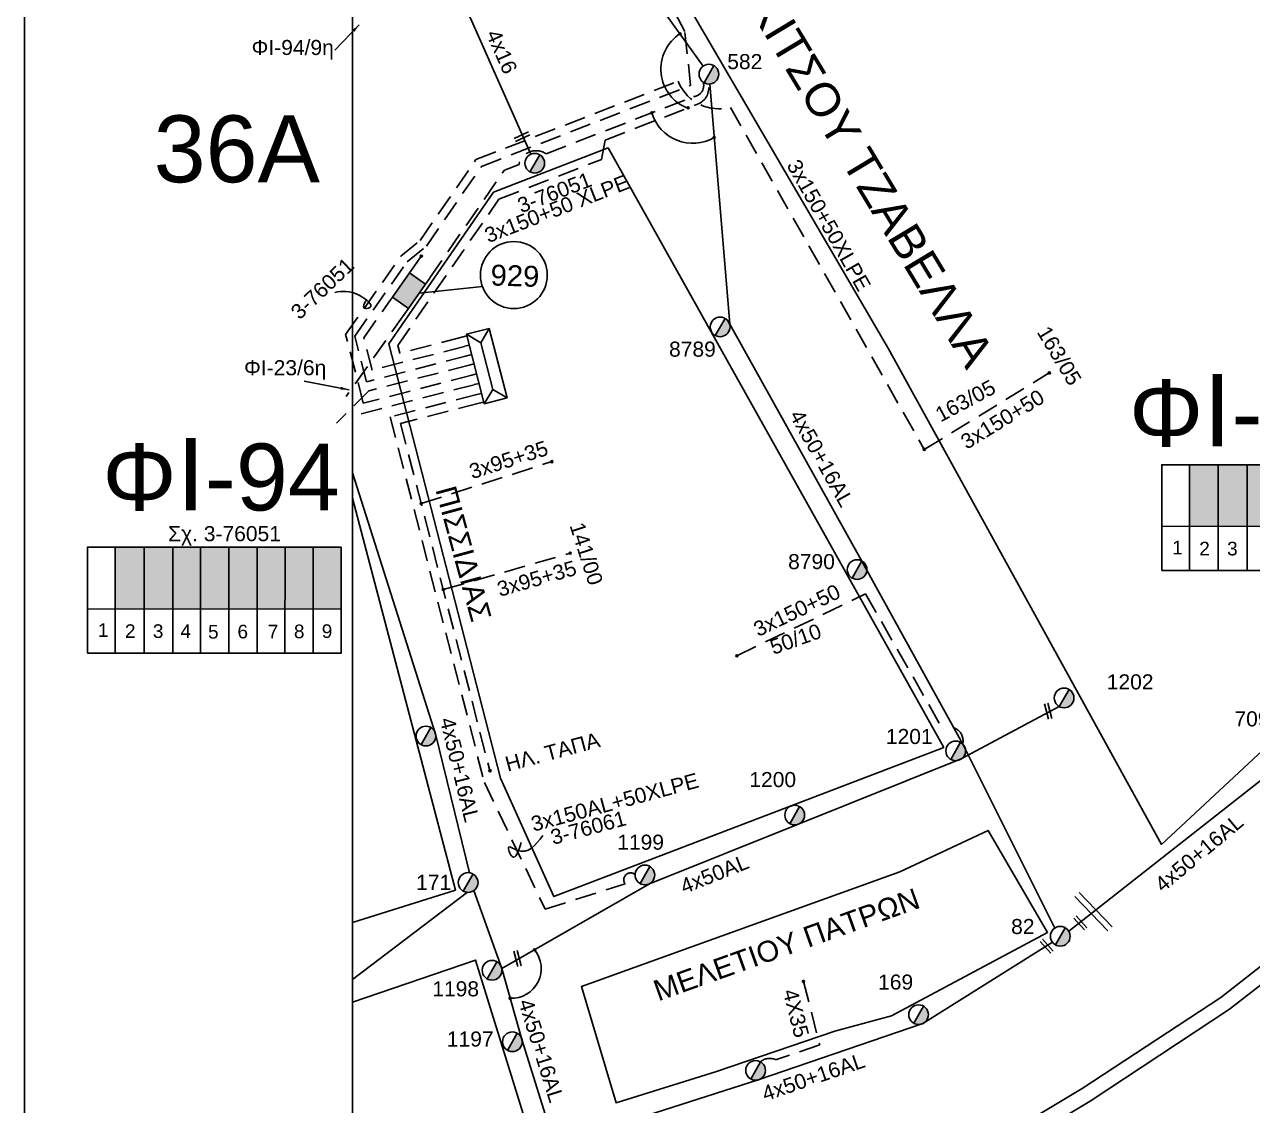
# Model space of a CAD drawing. Header units: millimetres. Extents: x 7477 to 9676, y 1828 to 2857.
# Drawn here: x 7476.7 to 7623.6, y 2513 to 2642.2 of the extents above; entities that cross this region are included whole.
import ezdxf
from ezdxf.enums import TextEntityAlignment as Align

# ---------------------------------------------------------------- set-up
doc = ezdxf.new("R2010")
doc.units = ezdxf.units.MM
doc.linetypes.add('DASHED', pattern=[19.05, 12.7, -6.35])
for name, color, linetype, lineweight in [('3x150+50', 7, 'Continuous', 30), ('3x150+50 XLPE', 7, 'SYN_LINE', 30), ('3x150+70AL', 7, 'DASHED', 30), ('3X48+38', 7, 'Continuous', 30), ('3x95+35', 7, 'Continuous', 30), ('4x16', 7, 'Continuous', 30), ('4X35', 7, 'DASHED', 30), ('4x50+16AL', 7, 'Continuous', 30), ('4x50AL', 7, 'Continuous', 30), ('text διευθύνσεων', 250, 'Continuous', 30), ('Υπόβαθρο ΔΕΗ', 7, 'Continuous', 30)]:
    doc.layers.add(name, color=color, linetype=linetype, lineweight=lineweight)
for name, color, linetype in [('Link Box 4 Διευθύνσεων', 7, 'Continuous'), ('Pillar OTE', 7, 'Continuous'), ('TEXT ΚΑΛΩΔΙΩΝ', 7, 'Continuous'), ('Άγνωστα', 7, 'Continuous'), ('Επιγραφές - Σχήματα', 7, 'Continuous'), ('Καλώδια ΧΤ   3x150AL+50CU', 7, 'DASHED'), ('Μηχανική τομή', 7, 'Continuous'), ('Στύλος ΦΜ', 7, 'Continuous'), ('Στύλος ΦΜ @ 1', 7, 'Continuous'), ('Συνδέσεις', 7, 'Continuous'), ('Τομή', 7, 'Continuous'), ('Υποσταθμός πόλεως', 7, 'Continuous')]:
    doc.layers.add(name, color=color, linetype=linetype)
doc.styles.add('arial', font='ARIAL.TTF')
doc.styles.get("Standard").update_dxf_attribs({"font": 'ARIAL.TTF'})
doc.linetypes.add('SYN_LINE', pattern='A,0.5,-0.0001,["/\\/\\/\\/",Standard,S=0.1,R=0,X=0,Y=-0.05],-0.25', length=0.7501)
doc.dimstyles.new('ISO-25', dxfattribs={"dimtxt": 2.5, "dimasz": 2.5, "dimexe": 1.25, "dimexo": 0.625, "dimtad": 1, "dimtxsty": 'Standard', "dimcen": 2.5, "dimadec": 0, "dimazin": 0, "dimtfac": 1, "dimtmove": 0, "dimatfit": 3, "dimfxl": 1, "dimarcsym": 0})

# ---------------------------------------------------------------- blocks, each defined once
blk = doc.blocks.new('ΥΠΑΡΧΩΝ ΤΣΙΜΕΝΤΕΝΙΟΣ ΣΤΥΛΟΣ')
at = {"layer": 'Στύλος ΦΜ'}
blk.add_hatch(color=7, dxfattribs=at).paths.add_polyline_path([(-1.29, -2.28, 0.574793), (2.62, 0, 0.268822), (1.3, 2.27)])
at = {"layer": 'Στύλος ΦΜ', "color": 7}
blk.add_line((-1.29, -2.28), (1.3, 2.27), dxfattribs=at)
blk.add_circle((0, 0), 2.62, dxfattribs=at)
at = {"layer": 'Στύλος ΦΜ', "flags": 4}
for tag, p in [('ΑΡΙΘΜΟΣ', (-4.68, 8.05)), ('ΤΥΠΟΣ', (-4.91, 3.03))]:
    blk.add_attdef(tag, p, '', height=4, dxfattribs=at)
blk = doc.blocks.new('LINK BOX 4 ΑΝΑΧΩΡΗΣΕΩΝ')
at = {"layer": 'Link Box 4 Διευθύνσεων', "ltscale": 40}
blk.add_hatch(color=256, dxfattribs=at).paths.add_polyline_path([(-3.54, 0), (-3.54, -4.67), (3.54, -4.67), (3.54, 0)])
for p, q in [((-3.54, 0), (-5.33, 0)), ((5.33, 0), (3.54, 0)), ((-3.54, -4.67), (-5.33, -4.67)), ((5.33, -4.67), (3.54, -4.67))]:
    blk.add_line(p, q, dxfattribs=at)
blk.add_lwpolyline([(-3.54, -4.67), (-3.54, 0), (3.54, 0), (3.54, -4.67)], close=True, dxfattribs=at)
blk = doc.blocks.new('ΥΠΟΣΤΑΘΜΟΣ ΠΟΛΕΩΣ 8 ΑΝΑΧΩΡΗΣΕΩΝ')
at = {"layer": 'Υποσταθμός πόλεως', "linetype": 'Continuous', "ltscale": 40}
for p, q in [((-8.18, -2.82), (-8.18, -4)), ((-5.9, -2.82), (-5.9, -4)), ((-3.55, -2.82), (-3.55, -4)), ((-1.28, -2.82), (-1.28, -4)), ((1.23, -2.82), (1.23, -4)), ((3.56, -2.82), (3.56, -4)), ((6.03, -2.82), (6.03, -4)), ((8.16, -2.82), (8.16, -4))]:
    blk.add_line(p, q, dxfattribs=at)
blk.add_lwpolyline([(-8.57, 2.82), (8.57, 2.82), (8.57, -2.82), (-8.57, -2.82)], close=True, dxfattribs=at)
for points in [[(-5.75, 0), (-8.57, 2.82)], [(5.75, 0), (8.57, 2.82)], [(-8.57, -2.82), (-5.75, 0)], [(-5.75, 0), (5.75, 0)], [(8.57, -2.82), (5.75, 0)]]:
    blk.add_lwpolyline(points, dxfattribs=at)
at = {"layer": 'Υποσταθμός πόλεως', "linetype": 'SYN_LINE', "ltscale": 40, "flags": 1}
for tag, p in [('ΜΕΤΑΣΧΗΜΑΤΙΣΜΟΣ', (9.59, 1.44)), ('ΙΣΧΥΣ', (9.57, -1.35)), ('ΑΡΙΘΜΟΣ', (9.69, -4.07))]:
    blk.add_attdef(tag, p, '', height=1.8, dxfattribs=at)
blk = doc.blocks.new('_ΣΥΝΔΕΣΗ')
at = {"layer": 'Συνδέσεις', "linetype": 'SYN_LINE', "ltscale": 40}
blk.add_hatch(color=256, dxfattribs=at).paths.add_polyline_path([(0.5, -0.01, 1), (-0.5, -0.01, 1)])
at = {"layer": 'Συνδέσεις'}
blk.add_circle((0, -0.01), 0.5, dxfattribs=at)
blk = doc.blocks.new('ΤΟΜΗ')
at = {"layer": 'Τομή', "ltscale": 40}
for p, q in [((-5.68, 0), (17.06, 0)), ((-5.68, -2.77), (17.06, -2.77))]:
    blk.add_line(p, q, dxfattribs=at)
blk = doc.blocks.new('ΜΗΧΑΝΙΚΗ ΤΟΜΗ')
at = {"layer": 'Μηχανική τομή', "ltscale": 40}
for p, q in [((-1.89, 0.78), (5.69, 0.78)), ((-1.89, -0.77), (5.69, -0.77))]:
    blk.add_line(p, q, dxfattribs=at)

msp = doc.modelspace()

# ---------------------------------------------------------------- hatches: boundary and pattern name
at = {"layer": 'Καλώδια ΧΤ   3x150AL+50CU', "linetype": 'DASHED', "lineweight": -3, "ltscale": 0.2}
h = msp.add_hatch(color=151, dxfattribs=at)
h.dxf.hatch_style = 1
h.paths.add_polyline_path([(7619.52, 2589.6), (7616.08, 2589.6), (7616.08, 2582.24), (7619.52, 2582.24)])
h = msp.add_hatch(color=2, dxfattribs=at)
h.dxf.hatch_style = 1
h.paths.add_polyline_path([(7619.52, 2582.24), (7622.96, 2582.23), (7622.96, 2589.6), (7619.52, 2589.6)])
h = msp.add_hatch(color=1, dxfattribs=at)
h.dxf.hatch_style = 1
h.paths.add_polyline_path([(7626.26, 2589.6), (7622.96, 2589.6), (7622.96, 2582.23), (7626.26, 2582.23)])
h = msp.add_hatch(color=27, dxfattribs=at)
h.dxf.hatch_style = 1
h.paths.add_polyline_path([(7491.04, 2579.73), (7487.6, 2579.73), (7487.6, 2572.37), (7491.04, 2572.37)])
h = msp.add_hatch(color=151, dxfattribs=at)
h.dxf.hatch_style = 1
h.paths.add_polyline_path([(7491.04, 2572.37), (7494.48, 2572.36), (7494.48, 2579.73), (7491.04, 2579.73)])
h = msp.add_hatch(color=6, dxfattribs=at)
h.dxf.hatch_style = 1
h.paths.add_polyline_path([(7497.78, 2579.73), (7494.48, 2579.73), (7494.48, 2572.36), (7497.78, 2572.36)])
h = msp.add_hatch(color=2, dxfattribs=at)
h.dxf.hatch_style = 1
h.paths.add_polyline_path([(7501.07, 2579.73), (7497.78, 2579.73), (7497.78, 2572.36), (7501.07, 2572.36)])
h = msp.add_hatch(color=85, dxfattribs=at)
h.dxf.hatch_style = 1
h.paths.add_polyline_path([(7504.46, 2579.72), (7501.16, 2579.72), (7501.16, 2572.36), (7504.46, 2572.35)])
h = msp.add_hatch(color=30, dxfattribs=at)
h.dxf.hatch_style = 1
h.paths.add_polyline_path([(7507.86, 2579.72), (7504.56, 2579.72), (7504.56, 2572.35), (7507.86, 2572.35)])
h = msp.add_hatch(color=62, dxfattribs=at)
h.dxf.hatch_style = 1
h.paths.add_polyline_path([(7511.19, 2579.72), (7507.9, 2579.72), (7507.9, 2572.35), (7511.19, 2572.35)])
h = msp.add_hatch(color=173, dxfattribs=at)
h.dxf.hatch_style = 1
h.paths.add_polyline_path([(7514.51, 2579.71), (7511.22, 2579.72), (7511.22, 2572.35), (7514.51, 2572.34)])

# ---------------------------------------------------------------- linework, layer by layer
at = {"layer": '3x150+50', "color": 62, "linetype": 'DASHED', "lineweight": -3, "ltscale": 0.2}
msp.add_lwpolyline([(7584.36, 2591.43), (7599.31, 2600.57)], dxfattribs=at)
at = {"layer": '3x150+50', "color": 85, "linetype": 'DASHED', "lineweight": -3, "ltscale": 0.2}
msp.add_lwpolyline([(7561.93, 2566.76), (7577.34, 2574.15), (7586.53, 2558.05, -0.642399), (7588.96, 2556.21, 1.509449)], format="xyb", dxfattribs=at)
at = {"layer": '3x150+50 XLPE', "color": 27, "linetype": 'DASHED', "lineweight": -3, "ltscale": 0.2}
msp.add_lwpolyline([(7529.64, 2602.61), (7517.63, 2599.52), (7516.23, 2604.97), (7522.49, 2613.85), (7524.8, 2615.75), (7531.38, 2625.26), (7556.41, 2634.96), (7555.71, 2641.42), (7549.39, 2653.42), (7572.78, 2666.18, 0.381517), (7576.78, 2665.14), (7578.01, 2663.32), (7594.64, 2680.08, 0.835214), (7596.45, 2681.28, 2.057459)], format="xyb", dxfattribs=at)
at = {"layer": '3x150+50 XLPE', "color": 62, "linetype": 'DASHED', "lineweight": -3, "ltscale": 0.2}
msp.add_lwpolyline([(7530.24, 2600.3), (7517.26, 2596.96), (7515.15, 2605.17), (7521.75, 2614.53), (7524.06, 2616.43), (7530.73, 2626.08), (7554.91, 2635.45), (7554.99, 2635.25, 0.367009), (7561.16, 2632.33), (7584.36, 2591.43)], format="xyb", dxfattribs=at)
at = {"layer": '3x150+50 XLPE', "color": 151, "linetype": 'DASHED', "lineweight": -3, "ltscale": 0.2}
msp.add_lwpolyline([(7529.06, 2604.86), (7521.62, 2602.94), (7521.38, 2603.86), (7533.49, 2621.36), (7545.76, 2626.11), (7546.18, 2628.42), (7557.24, 2632.71, 0.371641), (7558.53, 2635.12)], format="xyb", dxfattribs=at)
at = {"layer": '3x150+70AL', "color": 85, "linetype": 'DASHED', "lineweight": -3, "ltscale": 0.2}
msp.add_lwpolyline([(7525.21, 2611.93), (7534.14, 2624.83), (7535.89, 2625.51, -0.536054), (7539.13, 2626.77), (7556.74, 2633.61, 0.474686), (7557.92, 2635.33)], format="xyb", dxfattribs=at)
for points in [[(7523.3, 2613.27), (7524.19, 2614.54)], [(7529.35, 2603.75), (7518.31, 2600.91), (7517.31, 2604.77), (7520.23, 2608.92)]]:
    msp.add_lwpolyline(points, dxfattribs=at)
at = {"layer": '3x150+70AL', "color": 1, "linetype": 'DASHED', "lineweight": -3, "ltscale": 0.2}
msp.add_lwpolyline([(7522.14, 2607.57), (7515.21, 2597.76)], dxfattribs=at)
at = {"layer": '3x150+70AL', "color": 6, "linetype": 'DASHED', "lineweight": -3, "ltscale": 0.2}
msp.add_lwpolyline([(7529.92, 2601.52), (7517.93, 2598.43), (7514.06, 2594.59)], dxfattribs=at)
at = {"layer": '3x150+70AL', "color": 173, "linetype": 'DASHED', "lineweight": -3, "ltscale": 0.2}
msp.add_lwpolyline([(7530.53, 2599.17), (7516.58, 2595.58)], dxfattribs=at)
at = {"layer": '3x150+70AL', "color": 30, "linetype": 'DASHED', "lineweight": -3, "ltscale": 0.2}
msp.add_lwpolyline([(7530.84, 2597.98), (7520.48, 2595.31), (7531.74, 2551.61), (7539.02, 2536.47), (7548.59, 2539.48, -0.914098), (7549.76, 2540.6, 78.411163)], format="xyb", dxfattribs=at)
at = {"layer": '3x150+70AL', "color": 2, "linetype": 'DASHED', "lineweight": -3, "ltscale": 0.2}
msp.add_lwpolyline([(7531.1, 2596.95), (7521.72, 2594.53), (7532.4, 2553.03)], dxfattribs=at)
at = {"layer": '3X48+38', "color": 151, "linetype": 'Continuous', "lineweight": -3, "ltscale": 0.2}
msp.add_lwpolyline([(7544.24, 2656.26), (7557.9, 2637.26)], dxfattribs=at)
at = {"layer": '3x95+35', "color": 2, "linetype": 'DASHED', "lineweight": -3, "ltscale": 0.2}
for points in [[(7524.18, 2584.97), (7539.82, 2589.97)], [(7526.83, 2574.68), (7542, 2579.02)]]:
    msp.add_lwpolyline(points, dxfattribs=at)
at = {"layer": '4x16', "color": 62, "linetype": 'Continuous', "lineweight": -3, "ltscale": 0.2}
msp.add_lwpolyline([(7527.85, 2648.05), (7537.3, 2626.72)], dxfattribs=at)
at = {"layer": '4X35', "color": 85, "linetype": 'DASHED', "lineweight": -3, "ltscale": 0.2}
msp.add_lwpolyline([(7569.9, 2527.83), (7571.85, 2520.23), (7566.58, 2518.46, 0.307982), (7564.77, 2518.2, 5.904928)], format="xyb", dxfattribs=at)
at = {"layer": '4x50+16AL', "color": 85, "linetype": 'Continuous', "lineweight": -3, "ltscale": 0.2}
for points in [[(7599.97, 2534.2), (7588.96, 2556.21), (7576.9, 2578.09), (7561.08, 2606.39), (7558.69, 2635.13)], [(7515.98, 2500.15), (7521.53, 2501.84), (7538.96, 2507.89), (7564.47, 2516.04), (7584.19, 2522.79), (7599.68, 2532.51), (7599.68, 2532.51)]]:
    msp.add_lwpolyline(points, dxfattribs=at)
at = {"layer": '4x50+16AL', "color": 6, "linetype": 'Continuous', "lineweight": -3, "ltscale": 0.2}
msp.add_lwpolyline([(7601.64, 2533.82), (7627.68, 2554.28), (7660.92, 2589.54)], dxfattribs=at)
at = {"layer": '4x50+16AL', "color": 30, "linetype": 'Continuous', "lineweight": -3, "ltscale": 0.2}
for points in [[(7515.98, 2588.62), (7525.93, 2557.26), (7529.95, 2540.82)], [(7529.71, 2538.48), (7515.98, 2528.05)], [(7530.5, 2538.71), (7533.83, 2529.35), (7536.23, 2520.9), (7539.85, 2509.29), (7541.27, 2503.2)]]:
    msp.add_lwpolyline(points, dxfattribs=at)
at = {"layer": '4x50AL', "color": 30, "linetype": 'Continuous', "lineweight": -3, "ltscale": 0.2}
msp.add_lwpolyline([(7533.83, 2529.35), (7551.5, 2539.51), (7569.21, 2546.59), (7588.77, 2554.42), (7600.5, 2560.7)], dxfattribs=at)
at = {"layer": 'Pillar OTE', "lineweight": -3, "ltscale": 40}
for points in [[(7612.76, 2576.96), (7612.76, 2589.6), (7633.04, 2589.6), (7633.04, 2576.94), (7612.76, 2576.96)], [(7616.08, 2576.96), (7616.08, 2589.6)], [(7619.52, 2576.95), (7619.52, 2589.6)], [(7622.96, 2576.95), (7622.96, 2589.6)], [(7612.76, 2582.24), (7633.04, 2582.22)], [(7484.27, 2567.09), (7484.27, 2579.73), (7514.6, 2579.73), (7514.6, 2567.06), (7484.27, 2567.09)], [(7487.6, 2567.09), (7487.6, 2579.73)], [(7491.04, 2567.09), (7491.04, 2579.73)], [(7494.48, 2567.08), (7494.48, 2579.73)], [(7497.78, 2567.08), (7497.78, 2579.73)], [(7501.16, 2567.08), (7501.16, 2579.73)], [(7504.56, 2567.07), (7504.56, 2579.73)], [(7507.89, 2567.07), (7507.9, 2579.73)], [(7511.28, 2567.07), (7511.28, 2579.73)], [(7484.27, 2572.37), (7514.6, 2572.34)]]:
    msp.add_lwpolyline(points, dxfattribs=at)
at = {"layer": 'Επιγραφές - Σχήματα', "lineweight": -3}
msp.add_lwpolyline([(7476.75, 2855.51), (9675.5, 2855.53), (9675.51, 1836.39), (7476.75, 1836.37)], close=True, dxfattribs=at)
at = {"layer": 'Υπόβαθρο ΔΕΗ', "lineweight": -3}
for points in [[(7515.98, 2835.63), (9502.35, 2835.63), (9502.35, 1846.95), (7515.98, 1846.95)], [(7718.59, 2723.21), (7688.38, 2781.21), (7675.94, 2777.05), (7638.05, 2723.33), (7577.81, 2661.04), (7574.58, 2666.22), (7550.92, 2653.38), (7580.08, 2603.47), (7612.74, 2544.21), (7624.29, 2554.95), (7639.39, 2568.52), (7659.39, 2590.43), (7672.36, 2607.18), (7681.59, 2622.03), (7693.62, 2646.31), (7705.57, 2675.38), (7711.37, 2692.47), (7714.93, 2703.88)], [(7586.7, 2555.81), (7540.06, 2537.96), (7533.67, 2552.11), (7520.3, 2604.05), (7532.84, 2622.18), (7546.54, 2627.49)], [(7599.11, 2533.69), (7591.99, 2545.87), (7581.45, 2540.92), (7543.35, 2527.2), (7547.5, 2513.31), (7559.49, 2517.06), (7573.66, 2521.87), (7580.45, 2523.71)]]:
    msp.add_lwpolyline(points, close=True, dxfattribs=at)
for points in [[(7777.84, 2831.51), (7754.78, 2763.87), (7733.62, 2701.69), (7722.09, 2667.8), (7705.07, 2635.24), (7693.37, 2615.04), (7680.01, 2593.67), (7668.08, 2576.34), (7657.03, 2561.79), (7645.11, 2548.35), (7633.63, 2536.69), (7619.81, 2525.92), (7603.25, 2515.02), (7583.2, 2503), (7560.86, 2490.2), (7533.33, 2477.86), (7514.71, 2471.98)], [(7779.85, 2831.03), (7757.03, 2764.49), (7735.61, 2702.31), (7723.19, 2665.72), (7706.6, 2634.02), (7694.92, 2614.13), (7681.76, 2592.25), (7668.89, 2574.19), (7657.84, 2559.9), (7646.34, 2546.77), (7634.62, 2535.19), (7620.87, 2524.49), (7604.19, 2513.52), (7584.09, 2501.47), (7561.66, 2488.63), (7533.96, 2476.2), (7515.24, 2470.3)], [(7523.95, 2610.13), (7531.51, 2610.92)], [(7515.98, 2585.62), (7528.29, 2538.73), (7515.98, 2534.86)], [(7515.98, 2525.34), (7530.67, 2530.38), (7537.08, 2509.67), (7515.98, 2502.37)]]:
    msp.add_lwpolyline(points, dxfattribs=at)
msp.add_circle((7535.27, 2612.28), 4, dxfattribs=at)
for centre, radius, start, end in [((7557.87, 2636.91), 5.02, 122.4975, 249.6452), ((7556.66, 2633.12), 5.09, 196.4489, 300.1589), ((7534.98, 2529.37), 3.56, 267.6096, 38.9533)]:
    msp.add_arc(centre, radius, start, end, dxfattribs=at)
for points in [[(7513.86, 2610.21), (7516.84, 2609.82), (7518.03, 2608.41), (7517.37, 2608.32), (7517.63, 2609.33)], [(7536.14, 2544.43), (7535.07, 2542.75), (7534.65, 2543.88), (7535.62, 2543.53), (7538.72, 2545.27)]]:
    msp.add_spline(points, degree=3, dxfattribs=at)

# ---------------------------------------------------------------- block references
at = {"layer": 'Link Box 4 Διευθύνσεων', "lineweight": -3, "xscale": 0.5, "yscale": 0.5, "zscale": 0.5, "rotation": 54.82563664688864}
msp.add_blockref('LINK BOX 4 ΑΝΑΧΩΡΗΣΕΩΝ', (7521.77, 2611.09), dxfattribs=at)
at = {"layer": 'Μηχανική τομή', "lineweight": -3, "zscale": 0.4999999999999997}
for p, xscale, yscale, rotation in [((7535.8, 2628.63), 0.2499999999999462, 0.2499999999999462, 25.17303877678903), ((7599.29, 2559.67), 0.2499999999999462, 0.2499999999999462, 104.5679302931103), ((7602.7, 2535.18), 0.2499999999999997, 0.2499999999999997, 311.7808373628912), ((7598.67, 2532.39), 0.2499999999999997, 0.2499999999999997, 311.7808373628912), ((7535.83, 2530.11), 0.2499999999999462, 0.2499999999999462, 104.5679302931103)]:
    msp.add_blockref('ΜΗΧΑΝΙΚΗ ΤΟΜΗ', p, dxfattribs=dict(at, xscale=xscale, yscale=yscale, rotation=rotation))
at = {"layer": 'Στύλος ΦΜ @ 1', "lineweight": -3, "ltscale": 40}
ref = msp.add_blockref('ΥΠΑΡΧΩΝ ΤΣΙΜΕΝΤΕΝΙΟΣ ΣΤΥΛΟΣ', (7558.59, 2636.3), dxfattribs=dict(at, xscale=0.4499999999998181, yscale=0.4499999999998181, zscale=0.4499999999998181))
ref.add_attrib('ΤΥΠΟΣ', '582', (7560.79, 2636.9), dxfattribs={"layer": 'Στύλος ΦΜ', "height": 1.8, "flags": 4})
for p, xscale, yscale, zscale in [((7537.77, 2625.65), 0.4499999999998181, 0.4499999999998181, 0.4499999999998181), ((7524.75, 2557.16), 0.4499999999998181, 0.4499999999998181, 0.4499999999998181), ((7564.18, 2517.18), 0.4499999999998164, 0.4499999999998164, 0.4499999999998164)]:
    msp.add_blockref('ΥΠΑΡΧΩΝ ΤΣΙΜΕΝΤΕΝΙΟΣ ΣΤΥΛΟΣ', p, dxfattribs=dict(at, xscale=xscale, yscale=yscale, zscale=zscale))
ref = msp.add_blockref('ΥΠΑΡΧΩΝ ΤΣΙΜΕΝΤΕΝΙΟΣ ΣΤΥΛΟΣ', (7559.94, 2606.08), dxfattribs=dict(at, xscale=0.4499999999998207, yscale=0.4499999999998207, zscale=0.4499999999998207))
ref.add_attrib('ΤΥΠΟΣ', '8789', (7553.83, 2602.52), dxfattribs={"layer": 'Στύλος ΦΜ', "height": 1.8, "flags": 4})
ref = msp.add_blockref('ΥΠΑΡΧΩΝ ΤΣΙΜΕΝΤΕΝΙΟΣ ΣΤΥΛΟΣ', (7576.32, 2577.07), dxfattribs=dict(at, xscale=0.4499999999998038, yscale=0.4499999999998038, zscale=0.4499999999998038))
ref.add_attrib('ΤΥΠΟΣ', '8790', (7568.07, 2577.12), dxfattribs={"layer": 'Στύλος ΦΜ', "height": 1.8, "flags": 4})
ref = msp.add_blockref('ΥΠΑΡΧΩΝ ΤΣΙΜΕΝΤΕΝΙΟΣ ΣΤΥΛΟΣ', (7601.08, 2561.72), dxfattribs=dict(at, xscale=0.4499999999998181, yscale=0.4499999999998181, zscale=0.4499999999998181))
ref.add_attrib('ΤΥΠΟΣ', '1202', (7606.18, 2562.74), dxfattribs={"layer": 'Στύλος ΦΜ', "height": 1.8, "flags": 4})
ref = msp.add_blockref('ΥΠΑΡΧΩΝ ΤΣΙΜΕΝΤΕΝΙΟΣ ΣΤΥΛΟΣ', (7627.1, 2555.3), dxfattribs=dict(at, xscale=0.4499999999998181, yscale=0.4499999999998181, zscale=0.4499999999998181))
ref.add_attrib('ΑΡΙΘΜΟΣ', '709', (7621.45, 2558.32), dxfattribs={"layer": 'Στύλος ΦΜ', "height": 1.8, "flags": 4})
ref = msp.add_blockref('ΥΠΑΡΧΩΝ ΤΣΙΜΕΝΤΕΝΙΟΣ ΣΤΥΛΟΣ', (7588.11, 2555.39), dxfattribs=dict(at, xscale=0.4499999999998184, yscale=0.4499999999998184, zscale=0.4499999999998184))
ref.add_attrib('ΤΥΠΟΣ', '1201', (7579.76, 2556.21), dxfattribs={"layer": 'Στύλος ΦΜ', "height": 1.8, "flags": 4})
ref = msp.add_blockref('ΥΠΑΡΧΩΝ ΤΣΙΜΕΝΤΕΝΙΟΣ ΣΤΥΛΟΣ', (7568.86, 2547.71), dxfattribs=dict(at, xscale=0.449999999999818, yscale=0.449999999999818, zscale=0.449999999999818))
ref.add_attrib('ΤΥΠΟΣ', '1200', (7563.43, 2551.06), dxfattribs={"layer": 'Στύλος ΦΜ', "height": 1.8, "flags": 4})
ref = msp.add_blockref('ΥΠΑΡΧΩΝ ΤΣΙΜΕΝΤΕΝΙΟΣ ΣΤΥΛΟΣ', (7550.94, 2540.55), dxfattribs=dict(at, xscale=0.449999999999818, yscale=0.449999999999818, zscale=0.449999999999818))
ref.add_attrib('ΤΥΠΟΣ', '1199', (7547.63, 2543.57), dxfattribs={"layer": 'Στύλος ΦΜ', "height": 1.8, "flags": 4})
ref = msp.add_blockref('ΥΠΑΡΧΩΝ ΤΣΙΜΕΝΤΕΝΙΟΣ ΣΤΥΛΟΣ', (7529.8, 2539.65), dxfattribs=dict(at, xscale=0.4499999999998186, yscale=0.4499999999998186, zscale=0.4499999999998186))
ref.add_attrib('ΤΥΠΟΣ', '171', (7523.58, 2538.77), dxfattribs={"layer": 'Στύλος ΦΜ', "height": 1.8, "flags": 4})
ref = msp.add_blockref('ΥΠΑΡΧΩΝ ΤΣΙΜΕΝΤΕΝΙΟΣ ΣΤΥΛΟΣ', (7600.62, 2533.22), dxfattribs=dict(at, xscale=0.4499999999998181, yscale=0.4499999999998181, zscale=0.4499999999998181))
ref.add_attrib('ΤΥΠΟΣ', '82', (7594.74, 2533.49), dxfattribs={"layer": 'Στύλος ΦΜ', "height": 1.8, "flags": 4})
ref = msp.add_blockref('ΥΠΑΡΧΩΝ ΤΣΙΜΕΝΤΕΝΙΟΣ ΣΤΥΛΟΣ', (7532.66, 2529.16), dxfattribs=dict(at, xscale=0.4499999999998181, yscale=0.4499999999998181, zscale=0.4499999999998181))
ref.add_attrib('ΑΡΙΘΜΟΣ', '1198', (7525.51, 2526.04), dxfattribs={"layer": 'Στύλος ΦΜ', "height": 1.8, "flags": 4})
ref = msp.add_blockref('ΥΠΑΡΧΩΝ ΤΣΙΜΕΝΤΕΝΙΟΣ ΣΤΥΛΟΣ', (7583.67, 2523.85), dxfattribs=dict(at, xscale=0.4499999999996194, yscale=0.4499999999996194, zscale=0.4499999999996194))
ref.add_attrib('ΤΥΠΟΣ', '169', (7578.83, 2526.85), dxfattribs={"layer": 'Στύλος ΦΜ', "height": 1.8, "rotation": 360, "flags": 4})
ref = msp.add_blockref('ΥΠΑΡΧΩΝ ΤΣΙΜΕΝΤΕΝΙΟΣ ΣΤΥΛΟΣ', (7535.09, 2520.61), dxfattribs=dict(at, xscale=0.4499999999998181, yscale=0.4499999999998181, zscale=0.4499999999998181))
ref.add_attrib('ΤΥΠΟΣ', '1197', (7527.25, 2520.04), dxfattribs={"layer": 'Στύλος ΦΜ', "height": 1.8, "flags": 4})
at = {"layer": 'Συνδέσεις', "lineweight": -3, "xscale": 0.25, "yscale": 0.25, "zscale": 0.25}
for p in [(7555.14, 2641.13), (7551.78, 2631.68), (7556.12, 2632.27), (7559.22, 2628.72), (7524.2, 2614.54), (7599.31, 2600.58), (7584.36, 2591.44), (7539.82, 2589.97), (7524.18, 2584.97), (7542, 2579.02), (7526.83, 2574.68), (7561.93, 2566.76), (7532.41, 2553.03), (7537.76, 2531.61), (7569.9, 2527.83), (7534.84, 2525.81)]:
    msp.add_blockref('_ΣΥΝΔΕΣΗ', p, dxfattribs=at)
at = {"layer": 'Τομή', "lineweight": -3, "xscale": 0.2499999999999997, "yscale": 0.2499999999999997, "zscale": 0.2499999999999997, "rotation": 313.8895096616357}
msp.add_blockref('ΤΟΜΗ', (7603.86, 2537.42), dxfattribs=at)
at = {"layer": 'Υποσταθμός πόλεως', "lineweight": -3, "xscale": 0.4999999999999999, "yscale": 0.4999999999999999, "zscale": 0.4999999999999999, "rotation": 284.4427223981315}
msp.add_blockref('ΥΠΟΣΤΑΘΜΟΣ ΠΟΛΕΩΣ 8 ΑΝΑΧΩΡΗΣΕΩΝ', (7532.02, 2601.4), dxfattribs=at)

# ---------------------------------------------------------------- texts
at = {"lineweight": -3, "ltscale": 30, "char_height": 1.63, "width": 11.2573, "attachment_point": 1}
for s, insert in [('1', (7614, 2580.52)), ('2', (7617.24, 2580.39)), ('3', (7620.57, 2580.39)), ('1', (7485.52, 2570.65)), ('2', (7488.75, 2570.52)), ('3', (7492.09, 2570.52)), ('4', (7495.39, 2570.52)), ('5', (7498.69, 2570.44)), ('6', (7502.21, 2570.47)), ('7', (7505.84, 2570.47)), ('8', (7508.96, 2570.49)), ('9', (7512.29, 2570.52))]:
    msp.add_mtext(s, dxfattribs=dict(at, insert=insert))
at = {"layer": 'text διευθύνσεων', "color": 7, "lineweight": -3}
for s, rotation, p in [('ΠΙΣΣΙΔIAΣ', 285.2297, (7529.25, 2578.97)), ('ΜΕΛΕΤΙΟΥ ΠΑΤΡΩΝ ', 19.6598, (7568.33, 2532.4))]:
    msp.add_text(s, height=2.5, rotation=rotation, dxfattribs=at).set_placement(p, align=Align.MIDDLE_CENTER)
at = {"layer": 'text διευθύνσεων', "color": 7, "lineweight": -3, "ltscale": 40, "insert": (7566.55, 2646.55), "char_height": 4, "width": 94.4586, "attachment_point": 1, "rotation": 301.073, "style": 'arial'}
msp.add_mtext('KITΣOY TZABEΛΛA', dxfattribs=at)
at = {"layer": 'TEXT ΚΑΛΩΔΙΩΝ', "linetype": 'Continuous', "lineweight": -3, "ltscale": 0.2}
for s, rotation, p in [('4x16', 293.8935, (7533.83, 2638.99)), ('3x150+50XLPE', 299.5643, (7572.95, 2618.24)), ('3x150+50 XLPE', 21.1913, (7540.39, 2620.22)), ('3x150+50', 31.4301, (7593.7, 2595.04)), ('4x50+16AL', 299.2018, (7572.09, 2590.38)), ('3x95+35', 17.7379, (7534.63, 2590.2)), ('3x95+35', 15.981, (7538, 2576)), ('3x150+50', 25.6204, (7569.11, 2572.2)), ('4x50+16AL', 283.7388, (7528.79, 2553.14)), ('3x150AL+50XLPE', 15, (7547.34, 2549.26)), ('4x50+16AL', 39.852, (7617.21, 2543.19)), ('4x50AL', 21.7825, (7559.26, 2540.68)), ('4X35', 284.4277, (7569.02, 2524.02)), ('4x50+16AL', 287.3018, (7538.54, 2519.55)), ('4x50+16AL', 18.8947, (7571.09, 2516.4))]:
    msp.add_text(s, height=1.8, rotation=rotation, dxfattribs=at).set_placement(p, align=Align.MIDDLE_CENTER)
at = {"layer": 'Άγνωστα', "lineweight": -3, "ltscale": 40, "char_height": 1.8, "width": 27.758, "attachment_point": 1, "line_spacing_factor": 3, "style": 'arial'}
for s, insert in [('ΦΙ-94/9η', (7503.9, 2640.39)), ('ΦΙ-23/6η', (7503, 2602.1))]:
    msp.add_mtext(s, dxfattribs=dict(at, insert=insert))
at = {"layer": 'Άγνωστα', "lineweight": -3, "ltscale": 40, "char_height": 1.8, "width": 27.758, "attachment_point": 1, "style": 'arial'}
for s, insert, rotation in [('3-76051', (7535.49, 2621.34), 21), ('3-76051', (7508.4, 2608.15), 43.6616), ('163/05', (7599.3, 2606.4), 301.0775), ('163/05', (7585.45, 2596.23), 28.1611), ('141/00', (7543.63, 2582.9), 287.817), ('50/10', (7565.7, 2568.56), 19.5583), ('ΗΛ. ΤΑΠΑ', (7534.05, 2554.63), 15.0466), ('3-76061', (7539.48, 2545.88), 15.0466)]:
    msp.add_mtext(s, dxfattribs=dict(at, insert=insert, rotation=rotation))
at = {"layer": 'Άγνωστα', "lineweight": -3, "insert": (7532.53, 2613.54), "char_height": 2.5, "width": 13.4112, "attachment_point": 1, "rotation": 358.1643}
msp.add_mtext('929', dxfattribs=at)
at = {"layer": 'Άγνωστα', "lineweight": -3, "ltscale": 40, "insert": (7493.91, 2582.26), "char_height": 1.8, "width": 27.758, "attachment_point": 1, "style": 'arial'}
msp.add_mtext('Σχ. 3-76051', dxfattribs=at)
at = {"layer": 'Επιγραφές - Σχήματα', "lineweight": -3, "insert": (7492.19, 2631.37), "char_height": 8, "width": 15.5504, "attachment_point": 1, "style": 'arial'}
msp.add_mtext('36A', dxfattribs=at)
at = {"layer": 'Υπόβαθρο ΔΕΗ', "lineweight": -3, "char_height": 8, "width": 84.6573, "attachment_point": 1}
for s, insert in [('Φ{\\H1.0833x;I}-74', (7608.82, 2600.46)), ('Φ{\\H1.0833x;I}-94', (7486.03, 2592.8))]:
    msp.add_mtext(s, dxfattribs=dict(at, insert=insert))

# ---------------------------------------------------------------- leaders
at = {"layer": 'Επιγραφές - Σχήματα', "lineweight": -3, "ltscale": 40}
for points in [[(7516.77, 2642.19), (7513.85, 2639.18)], [(7515.57, 2598.56), (7510.19, 2599.58)]]:
    msp.add_leader(points, dimstyle='ISO-25', override={"dimasz": 1, "dimtad": 0}, dxfattribs=at)

doc.saveas('drawing.dxf')
